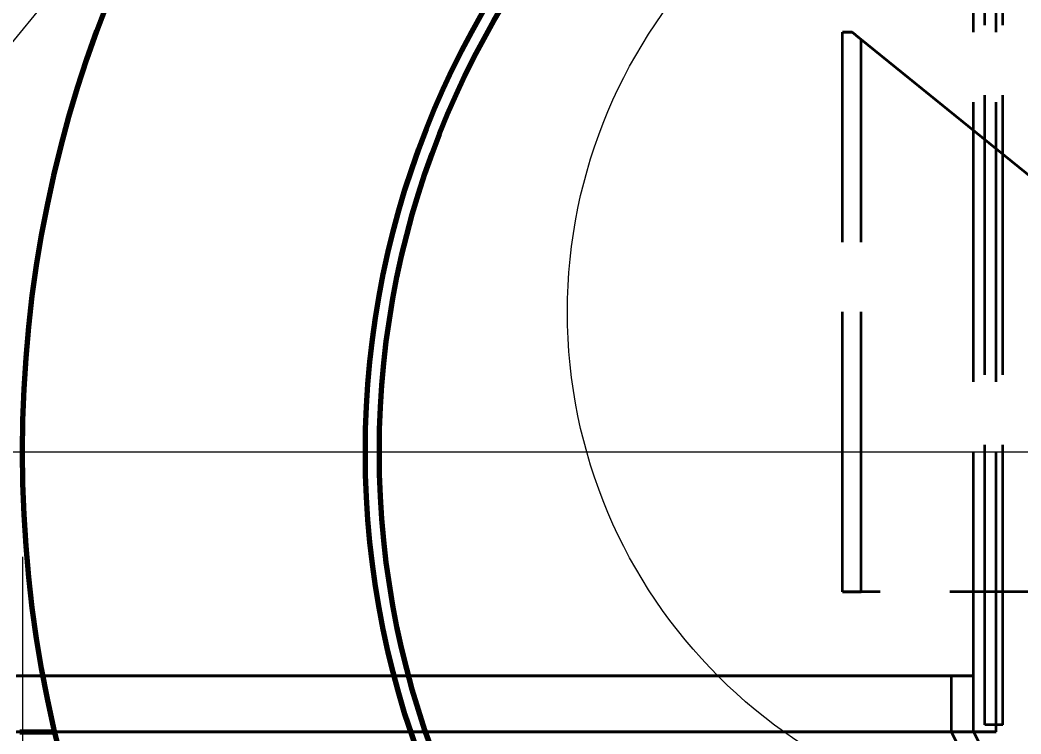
# Model space of a CAD drawing. Header units: millimetres. Extents: x 0 to 2382, y 0 to 420.
# Drawn here: x 289.57 to 303.88, y 225.68 to 235.88 of the extents above; entities that cross this region are included whole.
import ezdxf

# ---------------------------------------------------------------- set-up
doc = ezdxf.new("R2010")
doc.units = ezdxf.units.MM
doc.linetypes.add('IRAM-E-TRAZOS', pattern=[5, 4, -1])
doc.linetypes.add('IRAM-F-TRAZO-PUNTO', pattern=[20, 15, -2, 1, -2])
for name, color, linetype, lineweight in [('01-VISIBLE', 7, 'CONTINUOUS', 70), ('02-OCULTA', 4, 'IRAM-E-TRAZOS', 35), ('03-EJE', 1, 'IRAM-F-TRAZO-PUNTO', 18), ('04-COTA', 3, 'CONTINUOUS', 18), ('08-FINA', 5, 'CONTINUOUS', 18)]:
    doc.layers.add(name, color=color, linetype=linetype, lineweight=lineweight)
doc.styles.add('ISO3098', font='isocpeur.ttf')
doc.dimstyles.new('FLAMA-IRAM', dxfattribs={"dimtxt": 3.5, "dimasz": 3.5, "dimexe": 2, "dimexo": 1.5, "dimgap": 1, "dimtad": 1, "dimdec": 1, "dimtxsty": 'ISO3098', "dimblk": 'IRAM_FLECHA', "dimblk1": 'IRAM_FLECHA', "dimblk2": 'IRAM_FLECHA', "dimcen": 2.5, "dimclrd": 256, "dimclre": 256, "dimclrt": 256, "dimazin": 3, "dimtfac": 1, "dimtmove": 0, "dimatfit": 3, "dimlwd": 18, "dimlwe": 18})

# ---------------------------------------------------------------- blocks, each defined once
blk = doc.blocks.new('IRAM_FLECHA')
blk.add_solid([(0, 0), (-1, 0.125), (-1, -0.125)])

msp = doc.modelspace()

# ---------------------------------------------------------------- linework, layer by layer
at = {"layer": '01-VISIBLE'}
msp.add_lwpolyline([(289.572, 225.709), (289.622, 225.709), (289.672, 225.709), (289.722, 225.709), (289.772, 225.709), (289.822, 225.709), (289.872, 225.709), (289.922, 225.709), (289.972, 225.709), (290.022, 225.709), (290.072, 225.709)], dxfattribs=at)
for radius in [17.5, 12.6, 12.4]:
    msp.add_circle((307.109, 229.709), radius, dxfattribs=at)
at = {"layer": '02-OCULTA'}
for p, q in [((303.202, 225.709), (303.202, 289.709)), ((303.362, 225.809), (303.362, 289.609)), ((303.362, 225.809), (303.362, 289.609)), ((303.522, 225.709), (303.522, 289.609)), ((303.618, 225.809), (303.618, 289.609)), ((303.618, 225.809), (303.618, 246.858)), ((301.327, 227.709), (301.327, 235.709)), ((301.327, 235.709), (301.464, 235.709)), ((301.327, 235.709), (301.464, 235.709)), ((301.327, 227.709), (301.327, 235.709)), ((301.464, 235.709), (306.658, 231.503)), ((301.464, 235.709), (306.658, 231.503)), ((301.595, 235.603), (306.658, 231.503)), ((301.595, 227.709), (301.595, 235.603)), ((301.595, 227.709), (301.595, 235.603)), ((301.595, 235.603), (306.658, 231.503)), ((306.864, 227.709), (301.327, 227.709)), ((306.864, 227.709), (301.327, 227.709)), ((306.864, 227.709), (301.595, 227.709)), ((306.864, 227.709), (301.595, 227.709)), ((302.882, 226.509), (302.882, 225.709)), ((303.202, 225.709), (303.202, 226.509)), ((303.618, 225.809), (303.362, 225.809)), ((303.618, 225.809), (303.362, 225.809)), ((302.882, 225.709), (303.202, 225.069)), ((303.202, 225.709), (303.522, 225.069))]:
    msp.add_line(p, q, dxfattribs=at)
for points in [[(301.464, 235.709), (301.441, 235.709), (301.418, 235.709), (301.395, 235.709), (301.373, 235.709), (301.35, 235.709), (301.327, 235.709)], [(301.327, 235.709), (301.35, 235.709), (301.373, 235.709), (301.395, 235.709), (301.418, 235.709), (301.441, 235.709), (301.464, 235.709)], [(301.464, 235.709), (301.485, 235.692), (301.507, 235.674), (301.529, 235.656), (301.551, 235.639), (301.573, 235.621), (301.595, 235.603)], [(301.595, 235.603), (301.573, 235.621), (301.551, 235.639), (301.529, 235.656), (301.507, 235.674), (301.485, 235.692), (301.464, 235.709)], [(301.595, 227.709), (301.55, 227.709), (301.506, 227.709), (301.461, 227.709), (301.416, 227.709), (301.372, 227.709), (301.327, 227.709)], [(301.327, 227.709), (301.372, 227.709), (301.416, 227.709), (301.461, 227.709), (301.506, 227.709), (301.55, 227.709), (301.595, 227.709)], [(289.518, 226.509), (289.595, 226.509), (289.672, 226.509), (289.749, 226.509), (289.826, 226.509), (289.902, 226.509), (289.979, 226.509), (290.056, 226.509), (290.133, 226.509), (290.21, 226.509), (290.286, 226.509), (290.363, 226.509), (290.44, 226.509), (290.517, 226.509), (290.594, 226.509), (290.67, 226.509), (290.747, 226.509), (290.824, 226.509), (290.901, 226.509), (290.978, 226.509), (291.054, 226.509), (291.131, 226.509), (291.208, 226.509), (291.285, 226.509), (291.362, 226.509), (291.438, 226.509), (291.515, 226.509), (291.592, 226.509), (291.669, 226.509), (291.746, 226.509), (291.822, 226.509), (291.899, 226.509), (291.976, 226.509), (292.053, 226.509), (292.13, 226.509), (292.206, 226.509), (292.283, 226.509), (292.36, 226.509), (292.437, 226.509), (292.514, 226.509), (292.59, 226.509), (292.667, 226.509), (292.744, 226.509), (292.821, 226.509), (292.898, 226.509), (292.974, 226.509), (293.051, 226.509), (293.128, 226.509), (293.205, 226.509), (293.282, 226.509), (293.358, 226.509), (293.435, 226.509), (293.512, 226.509), (293.589, 226.509), (293.666, 226.509), (293.742, 226.509), (293.819, 226.509), (293.896, 226.509), (293.973, 226.509), (294.05, 226.509), (294.126, 226.509), (294.203, 226.509), (294.28, 226.509), (294.357, 226.509), (294.434, 226.509), (294.51, 226.509), (294.587, 226.509), (294.664, 226.509), (294.741, 226.509), (294.818, 226.509), (294.894, 226.509), (294.971, 226.509), (295.048, 226.509), (295.125, 226.509), (295.202, 226.509), (295.278, 226.509), (295.355, 226.509), (295.432, 226.509), (295.509, 226.509), (295.586, 226.509), (295.662, 226.509), (295.739, 226.509), (295.816, 226.509), (295.893, 226.509), (295.97, 226.509), (296.046, 226.509), (296.123, 226.509), (296.2, 226.509), (296.277, 226.509), (296.354, 226.509), (296.43, 226.509), (296.507, 226.509), (296.584, 226.509), (296.661, 226.509), (296.738, 226.509), (296.814, 226.509), (296.891, 226.509), (296.968, 226.509), (297.045, 226.509), (297.122, 226.509), (297.198, 226.509), (297.275, 226.509), (297.352, 226.509), (297.429, 226.509), (297.506, 226.509), (297.582, 226.509), (297.659, 226.509), (297.736, 226.509), (297.813, 226.509), (297.89, 226.509), (297.966, 226.509), (298.043, 226.509), (298.12, 226.509), (298.197, 226.509), (298.274, 226.509), (298.35, 226.509), (298.427, 226.509), (298.504, 226.509), (298.581, 226.509), (298.658, 226.509), (298.734, 226.509), (298.811, 226.509), (298.888, 226.509), (298.965, 226.509), (299.042, 226.509), (299.118, 226.509), (299.195, 226.509), (299.272, 226.509), (299.349, 226.509), (299.426, 226.509), (299.502, 226.509), (299.579, 226.509), (299.656, 226.509), (299.733, 226.509), (299.81, 226.509), (299.886, 226.509), (299.963, 226.509), (300.04, 226.509), (300.117, 226.509), (300.194, 226.509), (300.27, 226.509), (300.347, 226.509), (300.424, 226.509), (300.501, 226.509), (300.578, 226.509), (300.654, 226.509), (300.731, 226.509), (300.808, 226.509), (300.885, 226.509), (300.962, 226.509), (301.038, 226.509), (301.115, 226.509), (301.192, 226.509), (301.269, 226.509), (301.346, 226.509), (301.422, 226.509), (301.499, 226.509), (301.576, 226.509), (301.653, 226.509), (301.73, 226.509), (301.806, 226.509), (301.883, 226.509), (301.96, 226.509), (302.037, 226.509), (302.114, 226.509), (302.19, 226.509), (302.267, 226.509), (302.344, 226.509), (302.421, 226.509), (302.498, 226.509), (302.574, 226.509), (302.651, 226.509), (302.728, 226.509), (302.805, 226.509), (302.882, 226.509)], [(303.202, 226.509), (303.152, 226.509), (303.101, 226.509), (303.051, 226.509), (303.001, 226.509), (302.951, 226.509), (302.901, 226.509), (302.851, 226.509), (302.801, 226.509), (302.751, 226.509), (302.701, 226.509), (302.651, 226.509), (302.6, 226.509), (302.55, 226.509), (302.5, 226.509), (302.45, 226.509), (302.4, 226.509), (302.35, 226.509), (302.3, 226.509), (302.25, 226.509), (302.2, 226.509), (302.15, 226.509), (302.1, 226.509), (302.049, 226.509), (301.999, 226.509), (301.949, 226.509), (301.899, 226.509), (301.849, 226.509), (301.799, 226.509), (301.749, 226.509), (301.699, 226.509), (301.649, 226.509), (301.599, 226.509), (301.548, 226.509), (301.498, 226.509), (301.448, 226.509), (301.398, 226.509), (301.348, 226.509), (301.298, 226.509), (301.248, 226.509), (301.198, 226.509), (301.148, 226.509), (301.098, 226.509), (301.048, 226.509), (300.997, 226.509), (300.947, 226.509), (300.897, 226.509), (300.847, 226.509), (300.797, 226.509), (300.747, 226.509), (300.697, 226.509), (300.647, 226.509), (300.597, 226.509), (300.547, 226.509), (300.496, 226.509), (300.446, 226.509), (300.396, 226.509), (300.346, 226.509), (300.296, 226.509), (300.246, 226.509), (300.196, 226.509), (300.146, 226.509), (300.096, 226.509), (300.046, 226.509), (299.996, 226.509), (299.945, 226.509), (299.895, 226.509), (299.845, 226.509), (299.795, 226.509), (299.745, 226.509), (299.695, 226.509), (299.645, 226.509), (299.595, 226.509), (299.545, 226.509), (299.495, 226.509), (299.444, 226.509), (299.394, 226.509), (299.344, 226.509), (299.294, 226.509), (299.244, 226.509), (299.194, 226.509), (299.144, 226.509), (299.094, 226.509), (299.044, 226.509), (298.994, 226.509), (298.944, 226.509), (298.893, 226.509), (298.843, 226.509), (298.793, 226.509), (298.743, 226.509), (298.693, 226.509), (298.643, 226.509), (298.593, 226.509), (298.543, 226.509), (298.493, 226.509), (298.443, 226.509), (298.392, 226.509), (298.342, 226.509), (298.292, 226.509), (298.242, 226.509), (298.192, 226.509), (298.142, 226.509), (298.092, 226.509), (298.042, 226.509), (297.992, 226.509), (297.942, 226.509), (297.891, 226.509), (297.841, 226.509), (297.791, 226.509), (297.741, 226.509), (297.691, 226.509), (297.641, 226.509), (297.591, 226.509), (297.541, 226.509), (297.491, 226.509), (297.441, 226.509), (297.391, 226.509), (297.34, 226.509), (297.29, 226.509), (297.24, 226.509), (297.19, 226.509), (297.14, 226.509), (297.09, 226.509), (297.04, 226.509), (296.99, 226.509), (296.94, 226.509), (296.89, 226.509), (296.839, 226.509), (296.789, 226.509), (296.739, 226.509), (296.689, 226.509), (296.639, 226.509), (296.589, 226.509), (296.539, 226.509), (296.489, 226.509), (296.439, 226.509), (296.389, 226.509), (296.339, 226.509), (296.288, 226.509), (296.238, 226.509), (296.188, 226.509), (296.138, 226.509), (296.088, 226.509), (296.038, 226.509), (295.988, 226.509), (295.938, 226.509), (295.888, 226.509), (295.838, 226.509), (295.787, 226.509), (295.737, 226.509), (295.687, 226.509), (295.637, 226.509), (295.587, 226.509), (295.537, 226.509), (295.487, 226.509), (295.437, 226.509), (295.387, 226.509), (295.337, 226.509), (295.287, 226.509), (295.236, 226.509), (295.186, 226.509), (295.136, 226.509), (295.086, 226.509), (295.036, 226.509), (294.986, 226.509), (294.936, 226.509), (294.886, 226.509), (294.836, 226.509), (294.786, 226.509), (294.735, 226.509), (294.685, 226.509), (294.635, 226.509), (294.585, 226.509), (294.535, 226.509), (294.485, 226.509), (294.435, 226.509), (294.385, 226.509), (294.335, 226.509), (294.285, 226.509), (294.234, 226.509), (294.184, 226.509), (294.134, 226.509), (294.084, 226.509), (294.034, 226.509), (293.984, 226.509), (293.934, 226.509), (293.884, 226.509), (293.834, 226.509), (293.784, 226.509), (293.734, 226.509), (293.683, 226.509), (293.633, 226.509), (293.583, 226.509), (293.533, 226.509), (293.483, 226.509), (293.433, 226.509), (293.383, 226.509), (293.333, 226.509), (293.283, 226.509), (293.233, 226.509), (293.182, 226.509), (293.132, 226.509), (293.082, 226.509), (293.032, 226.509), (292.982, 226.509), (292.932, 226.509), (292.882, 226.509), (292.832, 226.509), (292.782, 226.509), (292.732, 226.509), (292.682, 226.509), (292.631, 226.509), (292.581, 226.509), (292.531, 226.509), (292.481, 226.509), (292.431, 226.509), (292.381, 226.509), (292.331, 226.509), (292.281, 226.509), (292.231, 226.509), (292.181, 226.509), (292.13, 226.509), (292.08, 226.509), (292.03, 226.509), (291.98, 226.509), (291.93, 226.509), (291.88, 226.509), (291.83, 226.509), (291.78, 226.509), (291.73, 226.509), (291.68, 226.509), (291.63, 226.509), (291.579, 226.509), (291.529, 226.509), (291.479, 226.509), (291.429, 226.509), (291.379, 226.509), (291.329, 226.509), (291.279, 226.509), (291.229, 226.509), (291.179, 226.509), (291.129, 226.509), (291.078, 226.509), (291.028, 226.509), (290.978, 226.509), (290.928, 226.509), (290.878, 226.509), (290.828, 226.509), (290.778, 226.509), (290.728, 226.509), (290.678, 226.509), (290.628, 226.509), (290.577, 226.509), (290.527, 226.509), (290.477, 226.509), (290.427, 226.509), (290.377, 226.509), (290.327, 226.509), (290.277, 226.509), (290.227, 226.509), (290.177, 226.509), (290.127, 226.509), (290.077, 226.509), (290.026, 226.509), (289.976, 226.509), (289.926, 226.509), (289.876, 226.509), (289.826, 226.509), (289.776, 226.509), (289.726, 226.509), (289.676, 226.509), (289.626, 226.509), (289.576, 226.509), (289.525, 226.509)], [(289.56, 226.509), (289.638, 226.509), (289.717, 226.509), (289.795, 226.509), (289.874, 226.509), (289.952, 226.509), (290.03, 226.509), (290.109, 226.509), (290.187, 226.509), (290.266, 226.509), (290.344, 226.509), (290.422, 226.509), (290.501, 226.509), (290.579, 226.509), (290.658, 226.509), (290.736, 226.509), (290.814, 226.509), (290.893, 226.509), (290.971, 226.509), (291.05, 226.509), (291.128, 226.509), (291.206, 226.509), (291.285, 226.509), (291.363, 226.509), (291.442, 226.509), (291.52, 226.509), (291.598, 226.509), (291.677, 226.509), (291.755, 226.509), (291.834, 226.509), (291.912, 226.509), (291.99, 226.509), (292.069, 226.509), (292.147, 226.509), (292.226, 226.509), (292.304, 226.509), (292.382, 226.509), (292.461, 226.509), (292.539, 226.509), (292.618, 226.509), (292.696, 226.509), (292.774, 226.509), (292.853, 226.509), (292.931, 226.509), (293.01, 226.509), (293.088, 226.509), (293.166, 226.509), (293.245, 226.509), (293.323, 226.509), (293.402, 226.509), (293.48, 226.509), (293.558, 226.509), (293.637, 226.509), (293.715, 226.509), (293.794, 226.509), (293.872, 226.509), (293.95, 226.509), (294.029, 226.509), (294.107, 226.509), (294.186, 226.509), (294.264, 226.509), (294.342, 226.509), (294.421, 226.509), (294.499, 226.509), (294.578, 226.509), (294.656, 226.509), (294.734, 226.509), (294.813, 226.509), (294.891, 226.509), (294.97, 226.509), (295.048, 226.509), (295.126, 226.509), (295.205, 226.509), (295.283, 226.509), (295.362, 226.509), (295.44, 226.509), (295.518, 226.509), (295.597, 226.509), (295.675, 226.509), (295.754, 226.509), (295.832, 226.509), (295.91, 226.509), (295.989, 226.509), (296.067, 226.509), (296.146, 226.509), (296.224, 226.509), (296.302, 226.509), (296.381, 226.509), (296.459, 226.509), (296.538, 226.509), (296.616, 226.509), (296.694, 226.509), (296.773, 226.509), (296.851, 226.509), (296.93, 226.509), (297.008, 226.509), (297.086, 226.509), (297.165, 226.509), (297.243, 226.509), (297.322, 226.509), (297.4, 226.509), (297.478, 226.509), (297.557, 226.509), (297.635, 226.509), (297.714, 226.509), (297.792, 226.509), (297.87, 226.509), (297.949, 226.509), (298.027, 226.509), (298.106, 226.509), (298.184, 226.509), (298.262, 226.509), (298.341, 226.509), (298.419, 226.509), (298.498, 226.509), (298.576, 226.509), (298.654, 226.509), (298.733, 226.509), (298.811, 226.509), (298.89, 226.509), (298.968, 226.509), (299.046, 226.509), (299.125, 226.509), (299.203, 226.509), (299.282, 226.509), (299.36, 226.509), (299.438, 226.509), (299.517, 226.509), (299.595, 226.509), (299.674, 226.509), (299.752, 226.509), (299.83, 226.509), (299.909, 226.509), (299.987, 226.509), (300.066, 226.509), (300.144, 226.509), (300.222, 226.509), (300.301, 226.509), (300.379, 226.509), (300.458, 226.509), (300.536, 226.509), (300.614, 226.509), (300.693, 226.509), (300.771, 226.509), (300.85, 226.509), (300.928, 226.509), (301.006, 226.509), (301.085, 226.509), (301.163, 226.509), (301.242, 226.509), (301.32, 226.509), (301.398, 226.509), (301.477, 226.509), (301.555, 226.509), (301.634, 226.509), (301.712, 226.509), (301.79, 226.509), (301.869, 226.509), (301.947, 226.509), (302.026, 226.509), (302.104, 226.509), (302.182, 226.509), (302.261, 226.509), (302.339, 226.509), (302.418, 226.509), (302.496, 226.509), (302.574, 226.509), (302.653, 226.509), (302.731, 226.509), (302.81, 226.509), (302.888, 226.509), (302.966, 226.509), (303.045, 226.509), (303.123, 226.509), (303.202, 226.509)], [(302.882, 226.509), (302.832, 226.509), (302.782, 226.509), (302.732, 226.509), (302.682, 226.509), (302.631, 226.509), (302.581, 226.509), (302.531, 226.509), (302.481, 226.509), (302.431, 226.509), (302.381, 226.509), (302.331, 226.509), (302.281, 226.509), (302.231, 226.509), (302.181, 226.509), (302.131, 226.509), (302.081, 226.509), (302.031, 226.509), (301.981, 226.509), (301.931, 226.509), (301.881, 226.509), (301.831, 226.509), (301.781, 226.509), (301.731, 226.509), (301.681, 226.509), (301.631, 226.509), (301.581, 226.509), (301.531, 226.509), (301.481, 226.509), (301.431, 226.509), (301.381, 226.509), (301.331, 226.509), (301.281, 226.509), (301.231, 226.509), (301.181, 226.509), (301.131, 226.509), (301.08, 226.509), (301.03, 226.509), (300.98, 226.509), (300.93, 226.509), (300.88, 226.509), (300.83, 226.509), (300.78, 226.509), (300.73, 226.509), (300.68, 226.509), (300.63, 226.509), (300.58, 226.509), (300.53, 226.509), (300.48, 226.509), (300.43, 226.509), (300.38, 226.509), (300.33, 226.509), (300.28, 226.509), (300.23, 226.509), (300.18, 226.509), (300.13, 226.509), (300.08, 226.509), (300.03, 226.509), (299.98, 226.509), (299.93, 226.509), (299.88, 226.509), (299.83, 226.509), (299.78, 226.509), (299.73, 226.509), (299.68, 226.509), (299.63, 226.509), (299.579, 226.509), (299.529, 226.509), (299.479, 226.509), (299.429, 226.509), (299.379, 226.509), (299.329, 226.509), (299.279, 226.509), (299.229, 226.509), (299.179, 226.509), (299.129, 226.509), (299.079, 226.509), (299.029, 226.509), (298.979, 226.509), (298.929, 226.509), (298.879, 226.509), (298.829, 226.509), (298.779, 226.509), (298.729, 226.509), (298.679, 226.509), (298.629, 226.509), (298.579, 226.509), (298.529, 226.509), (298.479, 226.509), (298.429, 226.509), (298.379, 226.509), (298.329, 226.509), (298.279, 226.509), (298.229, 226.509), (298.179, 226.509), (298.129, 226.509), (298.079, 226.509), (298.028, 226.509), (297.978, 226.509), (297.928, 226.509), (297.878, 226.509), (297.828, 226.509), (297.778, 226.509), (297.728, 226.509), (297.678, 226.509), (297.628, 226.509), (297.578, 226.509), (297.528, 226.509), (297.478, 226.509), (297.428, 226.509), (297.378, 226.509), (297.328, 226.509), (297.278, 226.509), (297.228, 226.509), (297.178, 226.509), (297.128, 226.509), (297.078, 226.509), (297.028, 226.509), (296.978, 226.509), (296.928, 226.509), (296.878, 226.509), (296.828, 226.509), (296.778, 226.509), (296.728, 226.509), (296.678, 226.509), (296.628, 226.509), (296.578, 226.509), (296.528, 226.509), (296.477, 226.509), (296.427, 226.509), (296.377, 226.509), (296.327, 226.509), (296.277, 226.509), (296.227, 226.509), (296.177, 226.509), (296.127, 226.509), (296.077, 226.509), (296.027, 226.509), (295.977, 226.509), (295.927, 226.509), (295.877, 226.509), (295.827, 226.509), (295.777, 226.509), (295.727, 226.509), (295.677, 226.509), (295.627, 226.509), (295.577, 226.509), (295.527, 226.509), (295.477, 226.509), (295.427, 226.509), (295.377, 226.509), (295.327, 226.509), (295.277, 226.509), (295.227, 226.509), (295.177, 226.509), (295.127, 226.509), (295.077, 226.509), (295.027, 226.509), (294.977, 226.509), (294.926, 226.509), (294.876, 226.509), (294.826, 226.509), (294.776, 226.509), (294.726, 226.509), (294.676, 226.509), (294.626, 226.509), (294.576, 226.509), (294.526, 226.509), (294.476, 226.509), (294.426, 226.509), (294.376, 226.509), (294.326, 226.509), (294.276, 226.509), (294.226, 226.509), (294.176, 226.509), (294.126, 226.509), (294.076, 226.509), (294.026, 226.509), (293.976, 226.509), (293.926, 226.509), (293.876, 226.509), (293.826, 226.509), (293.776, 226.509), (293.726, 226.509), (293.676, 226.509), (293.626, 226.509), (293.576, 226.509), (293.526, 226.509), (293.476, 226.509), (293.425, 226.509), (293.375, 226.509), (293.325, 226.509), (293.275, 226.509), (293.225, 226.509), (293.175, 226.509), (293.125, 226.509), (293.075, 226.509), (293.025, 226.509), (292.975, 226.509), (292.925, 226.509), (292.875, 226.509), (292.825, 226.509), (292.775, 226.509), (292.725, 226.509), (292.675, 226.509), (292.625, 226.509), (292.575, 226.509), (292.525, 226.509), (292.475, 226.509), (292.425, 226.509), (292.375, 226.509), (292.325, 226.509), (292.275, 226.509), (292.225, 226.509), (292.175, 226.509), (292.125, 226.509), (292.075, 226.509), (292.025, 226.509), (291.975, 226.509), (291.925, 226.509), (291.874, 226.509), (291.824, 226.509), (291.774, 226.509), (291.724, 226.509), (291.674, 226.509), (291.624, 226.509), (291.574, 226.509), (291.524, 226.509), (291.474, 226.509), (291.424, 226.509), (291.374, 226.509), (291.324, 226.509), (291.274, 226.509), (291.224, 226.509), (291.174, 226.509), (291.124, 226.509), (291.074, 226.509), (291.024, 226.509), (290.974, 226.509), (290.924, 226.509), (290.874, 226.509), (290.824, 226.509), (290.774, 226.509), (290.724, 226.509), (290.674, 226.509), (290.624, 226.509), (290.574, 226.509), (290.524, 226.509), (290.474, 226.509), (290.424, 226.509), (290.374, 226.509), (290.323, 226.509), (290.273, 226.509), (290.223, 226.509), (290.173, 226.509), (290.123, 226.509), (290.073, 226.509), (290.023, 226.509), (289.973, 226.509), (289.923, 226.509), (289.873, 226.509), (289.823, 226.509), (289.773, 226.509), (289.723, 226.509), (289.673, 226.509), (289.623, 226.509), (289.573, 226.509)], [(289.518, 225.709), (289.595, 225.709), (289.672, 225.709), (289.749, 225.709), (289.826, 225.709), (289.902, 225.709), (289.979, 225.709), (290.056, 225.709), (290.133, 225.709), (290.21, 225.709), (290.286, 225.709), (290.363, 225.709), (290.44, 225.709), (290.517, 225.709), (290.594, 225.709), (290.67, 225.709), (290.747, 225.709), (290.824, 225.709), (290.901, 225.709), (290.978, 225.709), (291.054, 225.709), (291.131, 225.709), (291.208, 225.709), (291.285, 225.709), (291.362, 225.709), (291.438, 225.709), (291.515, 225.709), (291.592, 225.709), (291.669, 225.709), (291.746, 225.709), (291.822, 225.709), (291.899, 225.709), (291.976, 225.709), (292.053, 225.709), (292.13, 225.709), (292.206, 225.709), (292.283, 225.709), (292.36, 225.709), (292.437, 225.709), (292.514, 225.709), (292.59, 225.709), (292.667, 225.709), (292.744, 225.709), (292.821, 225.709), (292.898, 225.709), (292.974, 225.709), (293.051, 225.709), (293.128, 225.709), (293.205, 225.709), (293.282, 225.709), (293.358, 225.709), (293.435, 225.709), (293.512, 225.709), (293.589, 225.709), (293.666, 225.709), (293.742, 225.709), (293.819, 225.709), (293.896, 225.709), (293.973, 225.709), (294.05, 225.709), (294.126, 225.709), (294.203, 225.709), (294.28, 225.709), (294.357, 225.709), (294.434, 225.709), (294.51, 225.709), (294.587, 225.709), (294.664, 225.709), (294.741, 225.709), (294.818, 225.709), (294.894, 225.709), (294.971, 225.709), (295.048, 225.709), (295.125, 225.709), (295.202, 225.709), (295.278, 225.709), (295.355, 225.709), (295.432, 225.709), (295.509, 225.709), (295.586, 225.709), (295.662, 225.709), (295.739, 225.709), (295.816, 225.709), (295.893, 225.709), (295.97, 225.709), (296.046, 225.709), (296.123, 225.709), (296.2, 225.709), (296.277, 225.709), (296.354, 225.709), (296.43, 225.709), (296.507, 225.709), (296.584, 225.709), (296.661, 225.709), (296.738, 225.709), (296.814, 225.709), (296.891, 225.709), (296.968, 225.709), (297.045, 225.709), (297.122, 225.709), (297.198, 225.709), (297.275, 225.709), (297.352, 225.709), (297.429, 225.709), (297.506, 225.709), (297.582, 225.709), (297.659, 225.709), (297.736, 225.709), (297.813, 225.709), (297.89, 225.709), (297.966, 225.709), (298.043, 225.709), (298.12, 225.709), (298.197, 225.709), (298.274, 225.709), (298.35, 225.709), (298.427, 225.709), (298.504, 225.709), (298.581, 225.709), (298.658, 225.709), (298.734, 225.709), (298.811, 225.709), (298.888, 225.709), (298.965, 225.709), (299.042, 225.709), (299.118, 225.709), (299.195, 225.709), (299.272, 225.709), (299.349, 225.709), (299.426, 225.709), (299.502, 225.709), (299.579, 225.709), (299.656, 225.709), (299.733, 225.709), (299.81, 225.709), (299.886, 225.709), (299.963, 225.709), (300.04, 225.709), (300.117, 225.709), (300.194, 225.709), (300.27, 225.709), (300.347, 225.709), (300.424, 225.709), (300.501, 225.709), (300.578, 225.709), (300.654, 225.709), (300.731, 225.709), (300.808, 225.709), (300.885, 225.709), (300.962, 225.709), (301.038, 225.709), (301.115, 225.709), (301.192, 225.709), (301.269, 225.709), (301.346, 225.709), (301.422, 225.709), (301.499, 225.709), (301.576, 225.709), (301.653, 225.709), (301.73, 225.709), (301.806, 225.709), (301.883, 225.709), (301.96, 225.709), (302.037, 225.709), (302.114, 225.709), (302.19, 225.709), (302.267, 225.709), (302.344, 225.709), (302.421, 225.709), (302.498, 225.709), (302.574, 225.709), (302.651, 225.709), (302.728, 225.709), (302.805, 225.709), (302.882, 225.709)], [(303.202, 225.709), (303.152, 225.709), (303.101, 225.709), (303.051, 225.709), (303.001, 225.709), (302.951, 225.709), (302.901, 225.709), (302.851, 225.709), (302.801, 225.709), (302.751, 225.709), (302.701, 225.709), (302.651, 225.709), (302.6, 225.709), (302.55, 225.709), (302.5, 225.709), (302.45, 225.709), (302.4, 225.709), (302.35, 225.709), (302.3, 225.709), (302.25, 225.709), (302.2, 225.709), (302.15, 225.709), (302.1, 225.709), (302.049, 225.709), (301.999, 225.709), (301.949, 225.709), (301.899, 225.709), (301.849, 225.709), (301.799, 225.709), (301.749, 225.709), (301.699, 225.709), (301.649, 225.709), (301.599, 225.709), (301.548, 225.709), (301.498, 225.709), (301.448, 225.709), (301.398, 225.709), (301.348, 225.709), (301.298, 225.709), (301.248, 225.709), (301.198, 225.709), (301.148, 225.709), (301.098, 225.709), (301.048, 225.709), (300.997, 225.709), (300.947, 225.709), (300.897, 225.709), (300.847, 225.709), (300.797, 225.709), (300.747, 225.709), (300.697, 225.709), (300.647, 225.709), (300.597, 225.709), (300.547, 225.709), (300.496, 225.709), (300.446, 225.709), (300.396, 225.709), (300.346, 225.709), (300.296, 225.709), (300.246, 225.709), (300.196, 225.709), (300.146, 225.709), (300.096, 225.709), (300.046, 225.709), (299.996, 225.709), (299.945, 225.709), (299.895, 225.709), (299.845, 225.709), (299.795, 225.709), (299.745, 225.709), (299.695, 225.709), (299.645, 225.709), (299.595, 225.709), (299.545, 225.709), (299.495, 225.709), (299.444, 225.709), (299.394, 225.709), (299.344, 225.709), (299.294, 225.709), (299.244, 225.709), (299.194, 225.709), (299.144, 225.709), (299.094, 225.709), (299.044, 225.709), (298.994, 225.709), (298.944, 225.709), (298.893, 225.709), (298.843, 225.709), (298.793, 225.709), (298.743, 225.709), (298.693, 225.709), (298.643, 225.709), (298.593, 225.709), (298.543, 225.709), (298.493, 225.709), (298.443, 225.709), (298.392, 225.709), (298.342, 225.709), (298.292, 225.709), (298.242, 225.709), (298.192, 225.709), (298.142, 225.709), (298.092, 225.709), (298.042, 225.709), (297.992, 225.709), (297.942, 225.709), (297.891, 225.709), (297.841, 225.709), (297.791, 225.709), (297.741, 225.709), (297.691, 225.709), (297.641, 225.709), (297.591, 225.709), (297.541, 225.709), (297.491, 225.709), (297.441, 225.709), (297.391, 225.709), (297.34, 225.709), (297.29, 225.709), (297.24, 225.709), (297.19, 225.709), (297.14, 225.709), (297.09, 225.709), (297.04, 225.709), (296.99, 225.709), (296.94, 225.709), (296.89, 225.709), (296.839, 225.709), (296.789, 225.709), (296.739, 225.709), (296.689, 225.709), (296.639, 225.709), (296.589, 225.709), (296.539, 225.709), (296.489, 225.709), (296.439, 225.709), (296.389, 225.709), (296.339, 225.709), (296.288, 225.709), (296.238, 225.709), (296.188, 225.709), (296.138, 225.709), (296.088, 225.709), (296.038, 225.709), (295.988, 225.709), (295.938, 225.709), (295.888, 225.709), (295.838, 225.709), (295.787, 225.709), (295.737, 225.709), (295.687, 225.709), (295.637, 225.709), (295.587, 225.709), (295.537, 225.709), (295.487, 225.709), (295.437, 225.709), (295.387, 225.709), (295.337, 225.709), (295.287, 225.709), (295.236, 225.709), (295.186, 225.709), (295.136, 225.709), (295.086, 225.709), (295.036, 225.709), (294.986, 225.709), (294.936, 225.709), (294.886, 225.709), (294.836, 225.709), (294.786, 225.709), (294.735, 225.709), (294.685, 225.709), (294.635, 225.709), (294.585, 225.709), (294.535, 225.709), (294.485, 225.709), (294.435, 225.709), (294.385, 225.709), (294.335, 225.709), (294.285, 225.709), (294.234, 225.709), (294.184, 225.709), (294.134, 225.709), (294.084, 225.709), (294.034, 225.709), (293.984, 225.709), (293.934, 225.709), (293.884, 225.709), (293.834, 225.709), (293.784, 225.709), (293.734, 225.709), (293.683, 225.709), (293.633, 225.709), (293.583, 225.709), (293.533, 225.709), (293.483, 225.709), (293.433, 225.709), (293.383, 225.709), (293.333, 225.709), (293.283, 225.709), (293.233, 225.709), (293.182, 225.709), (293.132, 225.709), (293.082, 225.709), (293.032, 225.709), (292.982, 225.709), (292.932, 225.709), (292.882, 225.709), (292.832, 225.709), (292.782, 225.709), (292.732, 225.709), (292.682, 225.709), (292.631, 225.709), (292.581, 225.709), (292.531, 225.709), (292.481, 225.709), (292.431, 225.709), (292.381, 225.709), (292.331, 225.709), (292.281, 225.709), (292.231, 225.709), (292.181, 225.709), (292.13, 225.709), (292.08, 225.709), (292.03, 225.709), (291.98, 225.709), (291.93, 225.709), (291.88, 225.709), (291.83, 225.709), (291.78, 225.709), (291.73, 225.709), (291.68, 225.709), (291.63, 225.709), (291.579, 225.709), (291.529, 225.709), (291.479, 225.709), (291.429, 225.709), (291.379, 225.709), (291.329, 225.709), (291.279, 225.709), (291.229, 225.709), (291.179, 225.709), (291.129, 225.709), (291.078, 225.709), (291.028, 225.709), (290.978, 225.709), (290.928, 225.709), (290.878, 225.709), (290.828, 225.709), (290.778, 225.709), (290.728, 225.709), (290.678, 225.709), (290.628, 225.709), (290.577, 225.709), (290.527, 225.709), (290.477, 225.709), (290.427, 225.709), (290.377, 225.709), (290.327, 225.709), (290.277, 225.709), (290.227, 225.709), (290.177, 225.709), (290.127, 225.709), (290.077, 225.709), (290.026, 225.709), (289.976, 225.709), (289.926, 225.709), (289.876, 225.709), (289.826, 225.709), (289.776, 225.709), (289.726, 225.709), (289.676, 225.709), (289.626, 225.709), (289.576, 225.709), (289.525, 225.709)], [(303.202, 225.709), (303.152, 225.709), (303.101, 225.709), (303.051, 225.709), (303.001, 225.709), (302.951, 225.709), (302.901, 225.709), (302.851, 225.709), (302.801, 225.709), (302.751, 225.709), (302.701, 225.709), (302.651, 225.709), (302.6, 225.709), (302.55, 225.709), (302.5, 225.709), (302.45, 225.709), (302.4, 225.709), (302.35, 225.709), (302.3, 225.709), (302.25, 225.709), (302.2, 225.709), (302.15, 225.709), (302.1, 225.709), (302.049, 225.709), (301.999, 225.709), (301.949, 225.709), (301.899, 225.709), (301.849, 225.709), (301.799, 225.709), (301.749, 225.709), (301.699, 225.709), (301.649, 225.709), (301.599, 225.709), (301.548, 225.709), (301.498, 225.709), (301.448, 225.709), (301.398, 225.709), (301.348, 225.709), (301.298, 225.709), (301.248, 225.709), (301.198, 225.709), (301.148, 225.709), (301.098, 225.709), (301.048, 225.709), (300.997, 225.709), (300.947, 225.709), (300.897, 225.709), (300.847, 225.709), (300.797, 225.709), (300.747, 225.709), (300.697, 225.709), (300.647, 225.709), (300.597, 225.709), (300.547, 225.709), (300.496, 225.709), (300.446, 225.709), (300.396, 225.709), (300.346, 225.709), (300.296, 225.709), (300.246, 225.709), (300.196, 225.709), (300.146, 225.709), (300.096, 225.709), (300.046, 225.709), (299.996, 225.709), (299.945, 225.709), (299.895, 225.709), (299.845, 225.709), (299.795, 225.709), (299.745, 225.709), (299.695, 225.709), (299.645, 225.709), (299.595, 225.709), (299.545, 225.709), (299.495, 225.709), (299.444, 225.709), (299.394, 225.709), (299.344, 225.709), (299.294, 225.709), (299.244, 225.709), (299.194, 225.709), (299.144, 225.709), (299.094, 225.709), (299.044, 225.709), (298.994, 225.709), (298.944, 225.709), (298.893, 225.709), (298.843, 225.709), (298.793, 225.709), (298.743, 225.709), (298.693, 225.709), (298.643, 225.709), (298.593, 225.709), (298.543, 225.709), (298.493, 225.709), (298.443, 225.709), (298.392, 225.709), (298.342, 225.709), (298.292, 225.709), (298.242, 225.709), (298.192, 225.709), (298.142, 225.709), (298.092, 225.709), (298.042, 225.709), (297.992, 225.709), (297.942, 225.709), (297.891, 225.709), (297.841, 225.709), (297.791, 225.709), (297.741, 225.709), (297.691, 225.709), (297.641, 225.709), (297.591, 225.709), (297.541, 225.709), (297.491, 225.709), (297.441, 225.709), (297.391, 225.709), (297.34, 225.709), (297.29, 225.709), (297.24, 225.709), (297.19, 225.709), (297.14, 225.709), (297.09, 225.709), (297.04, 225.709), (296.99, 225.709), (296.94, 225.709), (296.89, 225.709), (296.839, 225.709), (296.789, 225.709), (296.739, 225.709), (296.689, 225.709), (296.639, 225.709), (296.589, 225.709), (296.539, 225.709), (296.489, 225.709), (296.439, 225.709), (296.389, 225.709), (296.339, 225.709), (296.288, 225.709), (296.238, 225.709), (296.188, 225.709), (296.138, 225.709), (296.088, 225.709), (296.038, 225.709), (295.988, 225.709), (295.938, 225.709), (295.888, 225.709), (295.838, 225.709), (295.787, 225.709), (295.737, 225.709), (295.687, 225.709), (295.637, 225.709), (295.587, 225.709), (295.537, 225.709), (295.487, 225.709), (295.437, 225.709), (295.387, 225.709), (295.337, 225.709), (295.287, 225.709), (295.236, 225.709), (295.186, 225.709), (295.136, 225.709), (295.086, 225.709), (295.036, 225.709), (294.986, 225.709), (294.936, 225.709), (294.886, 225.709), (294.836, 225.709), (294.786, 225.709), (294.735, 225.709), (294.685, 225.709), (294.635, 225.709), (294.585, 225.709), (294.535, 225.709), (294.485, 225.709), (294.435, 225.709), (294.385, 225.709), (294.335, 225.709), (294.285, 225.709), (294.234, 225.709), (294.184, 225.709), (294.134, 225.709), (294.084, 225.709), (294.034, 225.709), (293.984, 225.709), (293.934, 225.709), (293.884, 225.709), (293.834, 225.709), (293.784, 225.709), (293.734, 225.709), (293.683, 225.709), (293.633, 225.709), (293.583, 225.709), (293.533, 225.709), (293.483, 225.709), (293.433, 225.709), (293.383, 225.709), (293.333, 225.709), (293.283, 225.709), (293.233, 225.709), (293.182, 225.709), (293.132, 225.709), (293.082, 225.709), (293.032, 225.709), (292.982, 225.709), (292.932, 225.709), (292.882, 225.709), (292.832, 225.709), (292.782, 225.709), (292.732, 225.709), (292.682, 225.709), (292.631, 225.709), (292.581, 225.709), (292.531, 225.709), (292.481, 225.709), (292.431, 225.709), (292.381, 225.709), (292.331, 225.709), (292.281, 225.709), (292.231, 225.709), (292.181, 225.709), (292.13, 225.709), (292.08, 225.709), (292.03, 225.709), (291.98, 225.709), (291.93, 225.709), (291.88, 225.709), (291.83, 225.709), (291.78, 225.709), (291.73, 225.709), (291.68, 225.709), (291.63, 225.709), (291.579, 225.709), (291.529, 225.709), (291.479, 225.709), (291.429, 225.709), (291.379, 225.709), (291.329, 225.709), (291.279, 225.709), (291.229, 225.709), (291.179, 225.709), (291.129, 225.709), (291.078, 225.709), (291.028, 225.709), (290.978, 225.709), (290.928, 225.709), (290.878, 225.709), (290.828, 225.709), (290.778, 225.709), (290.728, 225.709), (290.678, 225.709), (290.628, 225.709), (290.577, 225.709), (290.527, 225.709), (290.477, 225.709), (290.427, 225.709), (290.377, 225.709), (290.327, 225.709), (290.277, 225.709), (290.227, 225.709), (290.177, 225.709), (290.127, 225.709), (290.077, 225.709), (290.026, 225.709), (289.976, 225.709), (289.926, 225.709), (289.876, 225.709), (289.826, 225.709), (289.776, 225.709), (289.726, 225.709), (289.676, 225.709), (289.626, 225.709), (289.576, 225.709), (289.525, 225.709)], [(289.56, 225.709), (289.638, 225.709), (289.717, 225.709), (289.795, 225.709), (289.874, 225.709), (289.952, 225.709), (290.03, 225.709), (290.109, 225.709), (290.187, 225.709), (290.266, 225.709), (290.344, 225.709), (290.422, 225.709), (290.501, 225.709), (290.579, 225.709), (290.658, 225.709), (290.736, 225.709), (290.814, 225.709), (290.893, 225.709), (290.971, 225.709), (291.05, 225.709), (291.128, 225.709), (291.206, 225.709), (291.285, 225.709), (291.363, 225.709), (291.442, 225.709), (291.52, 225.709), (291.598, 225.709), (291.677, 225.709), (291.755, 225.709), (291.834, 225.709), (291.912, 225.709), (291.99, 225.709), (292.069, 225.709), (292.147, 225.709), (292.226, 225.709), (292.304, 225.709), (292.382, 225.709), (292.461, 225.709), (292.539, 225.709), (292.618, 225.709), (292.696, 225.709), (292.774, 225.709), (292.853, 225.709), (292.931, 225.709), (293.01, 225.709), (293.088, 225.709), (293.166, 225.709), (293.245, 225.709), (293.323, 225.709), (293.402, 225.709), (293.48, 225.709), (293.558, 225.709), (293.637, 225.709), (293.715, 225.709), (293.794, 225.709), (293.872, 225.709), (293.95, 225.709), (294.029, 225.709), (294.107, 225.709), (294.186, 225.709), (294.264, 225.709), (294.342, 225.709), (294.421, 225.709), (294.499, 225.709), (294.578, 225.709), (294.656, 225.709), (294.734, 225.709), (294.813, 225.709), (294.891, 225.709), (294.97, 225.709), (295.048, 225.709), (295.126, 225.709), (295.205, 225.709), (295.283, 225.709), (295.362, 225.709), (295.44, 225.709), (295.518, 225.709), (295.597, 225.709), (295.675, 225.709), (295.754, 225.709), (295.832, 225.709), (295.91, 225.709), (295.989, 225.709), (296.067, 225.709), (296.146, 225.709), (296.224, 225.709), (296.302, 225.709), (296.381, 225.709), (296.459, 225.709), (296.538, 225.709), (296.616, 225.709), (296.694, 225.709), (296.773, 225.709), (296.851, 225.709), (296.93, 225.709), (297.008, 225.709), (297.086, 225.709), (297.165, 225.709), (297.243, 225.709), (297.322, 225.709), (297.4, 225.709), (297.478, 225.709), (297.557, 225.709), (297.635, 225.709), (297.714, 225.709), (297.792, 225.709), (297.87, 225.709), (297.949, 225.709), (298.027, 225.709), (298.106, 225.709), (298.184, 225.709), (298.262, 225.709), (298.341, 225.709), (298.419, 225.709), (298.498, 225.709), (298.576, 225.709), (298.654, 225.709), (298.733, 225.709), (298.811, 225.709), (298.89, 225.709), (298.968, 225.709), (299.046, 225.709), (299.125, 225.709), (299.203, 225.709), (299.282, 225.709), (299.36, 225.709), (299.438, 225.709), (299.517, 225.709), (299.595, 225.709), (299.674, 225.709), (299.752, 225.709), (299.83, 225.709), (299.909, 225.709), (299.987, 225.709), (300.066, 225.709), (300.144, 225.709), (300.222, 225.709), (300.301, 225.709), (300.379, 225.709), (300.458, 225.709), (300.536, 225.709), (300.614, 225.709), (300.693, 225.709), (300.771, 225.709), (300.85, 225.709), (300.928, 225.709), (301.006, 225.709), (301.085, 225.709), (301.163, 225.709), (301.242, 225.709), (301.32, 225.709), (301.398, 225.709), (301.477, 225.709), (301.555, 225.709), (301.634, 225.709), (301.712, 225.709), (301.79, 225.709), (301.869, 225.709), (301.947, 225.709), (302.026, 225.709), (302.104, 225.709), (302.182, 225.709), (302.261, 225.709), (302.339, 225.709), (302.418, 225.709), (302.496, 225.709), (302.574, 225.709), (302.653, 225.709), (302.731, 225.709), (302.81, 225.709), (302.888, 225.709), (302.966, 225.709), (303.045, 225.709), (303.123, 225.709), (303.202, 225.709)], [(289.56, 225.709), (289.638, 225.709), (289.717, 225.709), (289.795, 225.709), (289.874, 225.709), (289.952, 225.709), (290.03, 225.709), (290.109, 225.709), (290.187, 225.709), (290.266, 225.709), (290.344, 225.709), (290.422, 225.709), (290.501, 225.709), (290.579, 225.709), (290.658, 225.709), (290.736, 225.709), (290.814, 225.709), (290.893, 225.709), (290.971, 225.709), (291.05, 225.709), (291.128, 225.709), (291.206, 225.709), (291.285, 225.709), (291.363, 225.709), (291.442, 225.709), (291.52, 225.709), (291.598, 225.709), (291.677, 225.709), (291.755, 225.709), (291.834, 225.709), (291.912, 225.709), (291.99, 225.709), (292.069, 225.709), (292.147, 225.709), (292.226, 225.709), (292.304, 225.709), (292.382, 225.709), (292.461, 225.709), (292.539, 225.709), (292.618, 225.709), (292.696, 225.709), (292.774, 225.709), (292.853, 225.709), (292.931, 225.709), (293.01, 225.709), (293.088, 225.709), (293.166, 225.709), (293.245, 225.709), (293.323, 225.709), (293.402, 225.709), (293.48, 225.709), (293.558, 225.709), (293.637, 225.709), (293.715, 225.709), (293.794, 225.709), (293.872, 225.709), (293.95, 225.709), (294.029, 225.709), (294.107, 225.709), (294.186, 225.709), (294.264, 225.709), (294.342, 225.709), (294.421, 225.709), (294.499, 225.709), (294.578, 225.709), (294.656, 225.709), (294.734, 225.709), (294.813, 225.709), (294.891, 225.709), (294.97, 225.709), (295.048, 225.709), (295.126, 225.709), (295.205, 225.709), (295.283, 225.709), (295.362, 225.709), (295.44, 225.709), (295.518, 225.709), (295.597, 225.709), (295.675, 225.709), (295.754, 225.709), (295.832, 225.709), (295.91, 225.709), (295.989, 225.709), (296.067, 225.709), (296.146, 225.709), (296.224, 225.709), (296.302, 225.709), (296.381, 225.709), (296.459, 225.709), (296.538, 225.709), (296.616, 225.709), (296.694, 225.709), (296.773, 225.709), (296.851, 225.709), (296.93, 225.709), (297.008, 225.709), (297.086, 225.709), (297.165, 225.709), (297.243, 225.709), (297.322, 225.709), (297.4, 225.709), (297.478, 225.709), (297.557, 225.709), (297.635, 225.709), (297.714, 225.709), (297.792, 225.709), (297.87, 225.709), (297.949, 225.709), (298.027, 225.709), (298.106, 225.709), (298.184, 225.709), (298.262, 225.709), (298.341, 225.709), (298.419, 225.709), (298.498, 225.709), (298.576, 225.709), (298.654, 225.709), (298.733, 225.709), (298.811, 225.709), (298.89, 225.709), (298.968, 225.709), (299.046, 225.709), (299.125, 225.709), (299.203, 225.709), (299.282, 225.709), (299.36, 225.709), (299.438, 225.709), (299.517, 225.709), (299.595, 225.709), (299.674, 225.709), (299.752, 225.709), (299.83, 225.709), (299.909, 225.709), (299.987, 225.709), (300.066, 225.709), (300.144, 225.709), (300.222, 225.709), (300.301, 225.709), (300.379, 225.709), (300.458, 225.709), (300.536, 225.709), (300.614, 225.709), (300.693, 225.709), (300.771, 225.709), (300.85, 225.709), (300.928, 225.709), (301.006, 225.709), (301.085, 225.709), (301.163, 225.709), (301.242, 225.709), (301.32, 225.709), (301.398, 225.709), (301.477, 225.709), (301.555, 225.709), (301.634, 225.709), (301.712, 225.709), (301.79, 225.709), (301.869, 225.709), (301.947, 225.709), (302.026, 225.709), (302.104, 225.709), (302.182, 225.709), (302.261, 225.709), (302.339, 225.709), (302.418, 225.709), (302.496, 225.709), (302.574, 225.709), (302.653, 225.709), (302.731, 225.709), (302.81, 225.709), (302.888, 225.709), (302.966, 225.709), (303.045, 225.709), (303.123, 225.709), (303.202, 225.709)], [(303.522, 225.709), (303.472, 225.709), (303.422, 225.709), (303.372, 225.709), (303.322, 225.709), (303.272, 225.709), (303.222, 225.709), (303.172, 225.709), (303.122, 225.709), (303.072, 225.709), (303.022, 225.709), (302.972, 225.709), (302.922, 225.709), (302.872, 225.709), (302.822, 225.709), (302.772, 225.709), (302.722, 225.709), (302.672, 225.709), (302.622, 225.709), (302.572, 225.709), (302.522, 225.709), (302.472, 225.709), (302.422, 225.709), (302.372, 225.709), (302.322, 225.709), (302.272, 225.709), (302.222, 225.709), (302.172, 225.709), (302.122, 225.709), (302.072, 225.709), (302.022, 225.709), (301.972, 225.709), (301.922, 225.709), (301.872, 225.709), (301.822, 225.709), (301.772, 225.709), (301.722, 225.709), (301.672, 225.709), (301.622, 225.709), (301.572, 225.709), (301.522, 225.709), (301.472, 225.709), (301.422, 225.709), (301.372, 225.709), (301.322, 225.709), (301.272, 225.709), (301.222, 225.709), (301.172, 225.709), (301.122, 225.709), (301.072, 225.709), (301.022, 225.709), (300.972, 225.709), (300.922, 225.709), (300.872, 225.709), (300.822, 225.709), (300.772, 225.709), (300.722, 225.709), (300.672, 225.709), (300.622, 225.709), (300.572, 225.709), (300.522, 225.709), (300.472, 225.709), (300.422, 225.709), (300.372, 225.709), (300.322, 225.709), (300.272, 225.709), (300.222, 225.709), (300.172, 225.709), (300.122, 225.709), (300.072, 225.709), (300.022, 225.709), (299.972, 225.709), (299.922, 225.709), (299.872, 225.709), (299.822, 225.709), (299.772, 225.709), (299.722, 225.709), (299.672, 225.709), (299.622, 225.709), (299.572, 225.709), (299.522, 225.709), (299.472, 225.709), (299.422, 225.709), (299.372, 225.709), (299.322, 225.709), (299.272, 225.709), (299.222, 225.709), (299.172, 225.709), (299.122, 225.709), (299.072, 225.709), (299.022, 225.709), (298.972, 225.709), (298.922, 225.709), (298.872, 225.709), (298.822, 225.709), (298.772, 225.709), (298.722, 225.709), (298.672, 225.709), (298.622, 225.709), (298.572, 225.709), (298.522, 225.709), (298.472, 225.709), (298.422, 225.709), (298.372, 225.709), (298.322, 225.709), (298.272, 225.709), (298.222, 225.709), (298.172, 225.709), (298.122, 225.709), (298.072, 225.709), (298.022, 225.709), (297.972, 225.709), (297.922, 225.709), (297.872, 225.709), (297.822, 225.709), (297.772, 225.709), (297.722, 225.709), (297.672, 225.709), (297.622, 225.709), (297.572, 225.709), (297.522, 225.709), (297.472, 225.709), (297.422, 225.709), (297.372, 225.709), (297.322, 225.709), (297.272, 225.709), (297.222, 225.709), (297.172, 225.709), (297.122, 225.709), (297.072, 225.709), (297.022, 225.709), (296.972, 225.709), (296.922, 225.709), (296.872, 225.709), (296.822, 225.709), (296.772, 225.709), (296.722, 225.709), (296.672, 225.709), (296.622, 225.709), (296.572, 225.709), (296.522, 225.709), (296.472, 225.709), (296.422, 225.709), (296.372, 225.709), (296.322, 225.709), (296.272, 225.709), (296.222, 225.709), (296.172, 225.709), (296.122, 225.709), (296.072, 225.709), (296.022, 225.709), (295.972, 225.709), (295.922, 225.709), (295.872, 225.709), (295.822, 225.709), (295.772, 225.709), (295.722, 225.709), (295.672, 225.709), (295.622, 225.709), (295.572, 225.709), (295.522, 225.709), (295.472, 225.709), (295.422, 225.709), (295.372, 225.709), (295.322, 225.709), (295.272, 225.709), (295.222, 225.709), (295.172, 225.709), (295.122, 225.709), (295.072, 225.709), (295.022, 225.709), (294.972, 225.709), (294.922, 225.709), (294.872, 225.709), (294.822, 225.709), (294.772, 225.709), (294.722, 225.709), (294.672, 225.709), (294.622, 225.709), (294.572, 225.709), (294.522, 225.709), (294.472, 225.709), (294.422, 225.709), (294.372, 225.709), (294.322, 225.709), (294.272, 225.709), (294.222, 225.709), (294.172, 225.709), (294.122, 225.709), (294.072, 225.709), (294.022, 225.709), (293.972, 225.709), (293.922, 225.709), (293.872, 225.709), (293.822, 225.709), (293.772, 225.709), (293.722, 225.709), (293.672, 225.709), (293.622, 225.709), (293.572, 225.709), (293.522, 225.709), (293.472, 225.709), (293.422, 225.709), (293.372, 225.709), (293.322, 225.709), (293.272, 225.709), (293.222, 225.709), (293.172, 225.709), (293.122, 225.709), (293.072, 225.709), (293.022, 225.709), (292.972, 225.709), (292.922, 225.709), (292.872, 225.709), (292.822, 225.709), (292.772, 225.709), (292.722, 225.709), (292.672, 225.709), (292.622, 225.709), (292.572, 225.709), (292.522, 225.709), (292.472, 225.709), (292.422, 225.709), (292.372, 225.709), (292.322, 225.709), (292.272, 225.709), (292.222, 225.709), (292.172, 225.709), (292.122, 225.709), (292.072, 225.709), (292.022, 225.709), (291.972, 225.709), (291.922, 225.709), (291.872, 225.709), (291.822, 225.709), (291.772, 225.709), (291.722, 225.709), (291.672, 225.709), (291.622, 225.709), (291.572, 225.709), (291.522, 225.709), (291.472, 225.709), (291.422, 225.709), (291.372, 225.709), (291.322, 225.709), (291.272, 225.709), (291.222, 225.709), (291.172, 225.709), (291.122, 225.709), (291.072, 225.709), (291.022, 225.709), (290.972, 225.709), (290.922, 225.709), (290.872, 225.709), (290.822, 225.709), (290.772, 225.709), (290.722, 225.709), (290.672, 225.709), (290.622, 225.709), (290.572, 225.709), (290.522, 225.709), (290.472, 225.709), (290.422, 225.709), (290.372, 225.709), (290.322, 225.709), (290.272, 225.709), (290.222, 225.709), (290.172, 225.709), (290.122, 225.709), (290.072, 225.709), (290.022, 225.709), (289.972, 225.709), (289.922, 225.709), (289.872, 225.709), (289.822, 225.709), (289.772, 225.709), (289.722, 225.709), (289.672, 225.709), (289.622, 225.709), (289.572, 225.709)], [(302.882, 225.709), (302.832, 225.709), (302.782, 225.709), (302.732, 225.709), (302.682, 225.709), (302.631, 225.709), (302.581, 225.709), (302.531, 225.709), (302.481, 225.709), (302.431, 225.709), (302.381, 225.709), (302.331, 225.709), (302.281, 225.709), (302.231, 225.709), (302.181, 225.709), (302.131, 225.709), (302.081, 225.709), (302.031, 225.709), (301.981, 225.709), (301.931, 225.709), (301.881, 225.709), (301.831, 225.709), (301.781, 225.709), (301.731, 225.709), (301.681, 225.709), (301.631, 225.709), (301.581, 225.709), (301.531, 225.709), (301.481, 225.709), (301.431, 225.709), (301.381, 225.709), (301.331, 225.709), (301.281, 225.709), (301.231, 225.709), (301.181, 225.709), (301.131, 225.709), (301.08, 225.709), (301.03, 225.709), (300.98, 225.709), (300.93, 225.709), (300.88, 225.709), (300.83, 225.709), (300.78, 225.709), (300.73, 225.709), (300.68, 225.709), (300.63, 225.709), (300.58, 225.709), (300.53, 225.709), (300.48, 225.709), (300.43, 225.709), (300.38, 225.709), (300.33, 225.709), (300.28, 225.709), (300.23, 225.709), (300.18, 225.709), (300.13, 225.709), (300.08, 225.709), (300.03, 225.709), (299.98, 225.709), (299.93, 225.709), (299.88, 225.709), (299.83, 225.709), (299.78, 225.709), (299.73, 225.709), (299.68, 225.709), (299.63, 225.709), (299.579, 225.709), (299.529, 225.709), (299.479, 225.709), (299.429, 225.709), (299.379, 225.709), (299.329, 225.709), (299.279, 225.709), (299.229, 225.709), (299.179, 225.709), (299.129, 225.709), (299.079, 225.709), (299.029, 225.709), (298.979, 225.709), (298.929, 225.709), (298.879, 225.709), (298.829, 225.709), (298.779, 225.709), (298.729, 225.709), (298.679, 225.709), (298.629, 225.709), (298.579, 225.709), (298.529, 225.709), (298.479, 225.709), (298.429, 225.709), (298.379, 225.709), (298.329, 225.709), (298.279, 225.709), (298.229, 225.709), (298.179, 225.709), (298.129, 225.709), (298.079, 225.709), (298.028, 225.709), (297.978, 225.709), (297.928, 225.709), (297.878, 225.709), (297.828, 225.709), (297.778, 225.709), (297.728, 225.709), (297.678, 225.709), (297.628, 225.709), (297.578, 225.709), (297.528, 225.709), (297.478, 225.709), (297.428, 225.709), (297.378, 225.709), (297.328, 225.709), (297.278, 225.709), (297.228, 225.709), (297.178, 225.709), (297.128, 225.709), (297.078, 225.709), (297.028, 225.709), (296.978, 225.709), (296.928, 225.709), (296.878, 225.709), (296.828, 225.709), (296.778, 225.709), (296.728, 225.709), (296.678, 225.709), (296.628, 225.709), (296.578, 225.709), (296.528, 225.709), (296.477, 225.709), (296.427, 225.709), (296.377, 225.709), (296.327, 225.709), (296.277, 225.709), (296.227, 225.709), (296.177, 225.709), (296.127, 225.709), (296.077, 225.709), (296.027, 225.709), (295.977, 225.709), (295.927, 225.709), (295.877, 225.709), (295.827, 225.709), (295.777, 225.709), (295.727, 225.709), (295.677, 225.709), (295.627, 225.709), (295.577, 225.709), (295.527, 225.709), (295.477, 225.709), (295.427, 225.709), (295.377, 225.709), (295.327, 225.709), (295.277, 225.709), (295.227, 225.709), (295.177, 225.709), (295.127, 225.709), (295.077, 225.709), (295.027, 225.709), (294.977, 225.709), (294.926, 225.709), (294.876, 225.709), (294.826, 225.709), (294.776, 225.709), (294.726, 225.709), (294.676, 225.709), (294.626, 225.709), (294.576, 225.709), (294.526, 225.709), (294.476, 225.709), (294.426, 225.709), (294.376, 225.709), (294.326, 225.709), (294.276, 225.709), (294.226, 225.709), (294.176, 225.709), (294.126, 225.709), (294.076, 225.709), (294.026, 225.709), (293.976, 225.709), (293.926, 225.709), (293.876, 225.709), (293.826, 225.709), (293.776, 225.709), (293.726, 225.709), (293.676, 225.709), (293.626, 225.709), (293.576, 225.709), (293.526, 225.709), (293.476, 225.709), (293.425, 225.709), (293.375, 225.709), (293.325, 225.709), (293.275, 225.709), (293.225, 225.709), (293.175, 225.709), (293.125, 225.709), (293.075, 225.709), (293.025, 225.709), (292.975, 225.709), (292.925, 225.709), (292.875, 225.709), (292.825, 225.709), (292.775, 225.709), (292.725, 225.709), (292.675, 225.709), (292.625, 225.709), (292.575, 225.709), (292.525, 225.709), (292.475, 225.709), (292.425, 225.709), (292.375, 225.709), (292.325, 225.709), (292.275, 225.709), (292.225, 225.709), (292.175, 225.709), (292.125, 225.709), (292.075, 225.709), (292.025, 225.709), (291.975, 225.709), (291.925, 225.709), (291.874, 225.709), (291.824, 225.709), (291.774, 225.709), (291.724, 225.709), (291.674, 225.709), (291.624, 225.709), (291.574, 225.709), (291.524, 225.709), (291.474, 225.709), (291.424, 225.709), (291.374, 225.709), (291.324, 225.709), (291.274, 225.709), (291.224, 225.709), (291.174, 225.709), (291.124, 225.709), (291.074, 225.709), (291.024, 225.709), (290.974, 225.709), (290.924, 225.709), (290.874, 225.709), (290.824, 225.709), (290.774, 225.709), (290.724, 225.709), (290.674, 225.709), (290.624, 225.709), (290.574, 225.709), (290.524, 225.709), (290.474, 225.709), (290.424, 225.709), (290.374, 225.709), (290.323, 225.709), (290.273, 225.709), (290.223, 225.709), (290.173, 225.709), (290.123, 225.709), (290.073, 225.709), (290.023, 225.709), (289.973, 225.709), (289.923, 225.709), (289.873, 225.709), (289.823, 225.709), (289.773, 225.709), (289.723, 225.709), (289.673, 225.709), (289.623, 225.709), (289.573, 225.709)], [(290.072, 225.709), (290.123, 225.709), (290.173, 225.709), (290.223, 225.709), (290.273, 225.709), (290.323, 225.709), (290.374, 225.709), (290.424, 225.709), (290.474, 225.709), (290.524, 225.709), (290.574, 225.709), (290.624, 225.709), (290.675, 225.709), (290.725, 225.709), (290.775, 225.709), (290.825, 225.709), (290.875, 225.709), (290.926, 225.709), (290.976, 225.709), (291.026, 225.709), (291.076, 225.709), (291.126, 225.709), (291.176, 225.709), (291.227, 225.709), (291.277, 225.709), (291.327, 225.709), (291.377, 225.709), (291.427, 225.709), (291.478, 225.709), (291.528, 225.709), (291.578, 225.709), (291.628, 225.709), (291.678, 225.709), (291.728, 225.709), (291.779, 225.709), (291.829, 225.709), (291.879, 225.709), (291.929, 225.709), (291.979, 225.709), (292.03, 225.709), (292.08, 225.709), (292.13, 225.709), (292.18, 225.709), (292.23, 225.709), (292.281, 225.709), (292.331, 225.709), (292.381, 225.709), (292.431, 225.709), (292.481, 225.709), (292.531, 225.709), (292.582, 225.709), (292.632, 225.709), (292.682, 225.709), (292.732, 225.709), (292.782, 225.709), (292.833, 225.709), (292.883, 225.709), (292.933, 225.709), (292.983, 225.709), (293.033, 225.709), (293.083, 225.709), (293.134, 225.709), (293.184, 225.709), (293.234, 225.709), (293.284, 225.709), (293.334, 225.709), (293.385, 225.709), (293.435, 225.709), (293.485, 225.709), (293.535, 225.709), (293.585, 225.709), (293.635, 225.709), (293.686, 225.709), (293.736, 225.709), (293.786, 225.709), (293.836, 225.709), (293.886, 225.709), (293.937, 225.709), (293.987, 225.709), (294.037, 225.709), (294.087, 225.709), (294.137, 225.709), (294.187, 225.709), (294.238, 225.709), (294.288, 225.709), (294.338, 225.709), (294.388, 225.709), (294.438, 225.709), (294.489, 225.709), (294.539, 225.709), (294.589, 225.709), (294.639, 225.709), (294.689, 225.709), (294.74, 225.709), (294.79, 225.709), (294.84, 225.709), (294.89, 225.709), (294.94, 225.709), (294.99, 225.709), (295.041, 225.709), (295.091, 225.709), (295.141, 225.709), (295.191, 225.709), (295.241, 225.709), (295.292, 225.709), (295.342, 225.709), (295.392, 225.709), (295.442, 225.709), (295.492, 225.709), (295.542, 225.709), (295.593, 225.709), (295.643, 225.709), (295.693, 225.709), (295.743, 225.709), (295.793, 225.709), (295.844, 225.709), (295.894, 225.709), (295.944, 225.709), (295.994, 225.709), (296.044, 225.709), (296.094, 225.709), (296.145, 225.709), (296.195, 225.709), (296.245, 225.709), (296.295, 225.709), (296.345, 225.709), (296.396, 225.709), (296.446, 225.709), (296.496, 225.709), (296.546, 225.709), (296.596, 225.709), (296.646, 225.709), (296.697, 225.709), (296.747, 225.709), (296.797, 225.709), (296.847, 225.709), (296.897, 225.709), (296.948, 225.709), (296.998, 225.709), (297.048, 225.709), (297.098, 225.709), (297.148, 225.709), (297.199, 225.709), (297.249, 225.709), (297.299, 225.709), (297.349, 225.709), (297.399, 225.709), (297.449, 225.709), (297.5, 225.709), (297.55, 225.709), (297.6, 225.709), (297.65, 225.709), (297.7, 225.709), (297.751, 225.709), (297.801, 225.709), (297.851, 225.709), (297.901, 225.709), (297.951, 225.709), (298.001, 225.709), (298.052, 225.709), (298.102, 225.709), (298.152, 225.709), (298.202, 225.709), (298.252, 225.709), (298.303, 225.709), (298.353, 225.709), (298.403, 225.709), (298.453, 225.709), (298.503, 225.709), (298.553, 225.709), (298.604, 225.709), (298.654, 225.709), (298.704, 225.709), (298.754, 225.709), (298.804, 225.709), (298.855, 225.709), (298.905, 225.709), (298.955, 225.709), (299.005, 225.709), (299.055, 225.709), (299.105, 225.709), (299.156, 225.709), (299.206, 225.709), (299.256, 225.709), (299.306, 225.709), (299.356, 225.709), (299.407, 225.709), (299.457, 225.709), (299.507, 225.709), (299.557, 225.709), (299.607, 225.709), (299.658, 225.709), (299.708, 225.709), (299.758, 225.709), (299.808, 225.709), (299.858, 225.709), (299.908, 225.709), (299.959, 225.709), (300.009, 225.709), (300.059, 225.709), (300.109, 225.709), (300.159, 225.709), (300.21, 225.709), (300.26, 225.709), (300.31, 225.709), (300.36, 225.709), (300.41, 225.709), (300.46, 225.709), (300.511, 225.709), (300.561, 225.709), (300.611, 225.709), (300.661, 225.709), (300.711, 225.709), (300.762, 225.709), (300.812, 225.709), (300.862, 225.709), (300.912, 225.709), (300.962, 225.709), (301.012, 225.709), (301.063, 225.709), (301.113, 225.709), (301.163, 225.709), (301.213, 225.709), (301.263, 225.709), (301.314, 225.709), (301.364, 225.709), (301.414, 225.709), (301.464, 225.709), (301.514, 225.709), (301.564, 225.709), (301.615, 225.709), (301.665, 225.709), (301.715, 225.709), (301.765, 225.709), (301.815, 225.709), (301.866, 225.709), (301.916, 225.709), (301.966, 225.709), (302.016, 225.709), (302.066, 225.709), (302.117, 225.709), (302.167, 225.709), (302.217, 225.709), (302.267, 225.709), (302.317, 225.709), (302.367, 225.709), (302.418, 225.709), (302.468, 225.709), (302.518, 225.709), (302.568, 225.709), (302.618, 225.709), (302.669, 225.709), (302.719, 225.709), (302.769, 225.709), (302.819, 225.709), (302.869, 225.709), (302.919, 225.709), (302.97, 225.709), (303.02, 225.709), (303.07, 225.709), (303.12, 225.709), (303.17, 225.709), (303.221, 225.709), (303.271, 225.709), (303.321, 225.709), (303.371, 225.709), (303.421, 225.709), (303.471, 225.709), (303.522, 225.709)]]:
    msp.add_lwpolyline(points, dxfattribs=at)
for radius in [17.5, 17.5, 17.5, 12.6, 12.6, 12.6, 12.6, 12.6, 12.6, 12.6, 12.4, 12.4, 12.4, 12.4, 12.4, 12.4, 12.4]:
    msp.add_circle((307.109, 229.709), radius, dxfattribs=at)
at = {"layer": '03-EJE'}
for p, q in [((285.609, 229.709), (328.609, 229.709)), ((289.309, 229.709), (324.909, 229.709))]:
    msp.add_line(p, q, dxfattribs=at)
at = {"layer": '08-FINA'}
for centre, radius in [((261.112, 259.08), 36.833), ((304.764, 231.709), 7.367)]:
    msp.add_circle(centre, radius, dxfattribs=at)

# ---------------------------------------------------------------- dimensions: what is measured, and where the dimension line sits
at = {"layer": '04-COTA'}
msp.add_linear_dim(base=(289.609, 203.209), p1=(289.609, 229.709), p2=(324.609, 229.709), dimstyle='FLAMA-IRAM', override={"dimlfac": 10, "dimpost": '%%c<>'}, dxfattribs=at).render()

doc.saveas('drawing.dxf')
